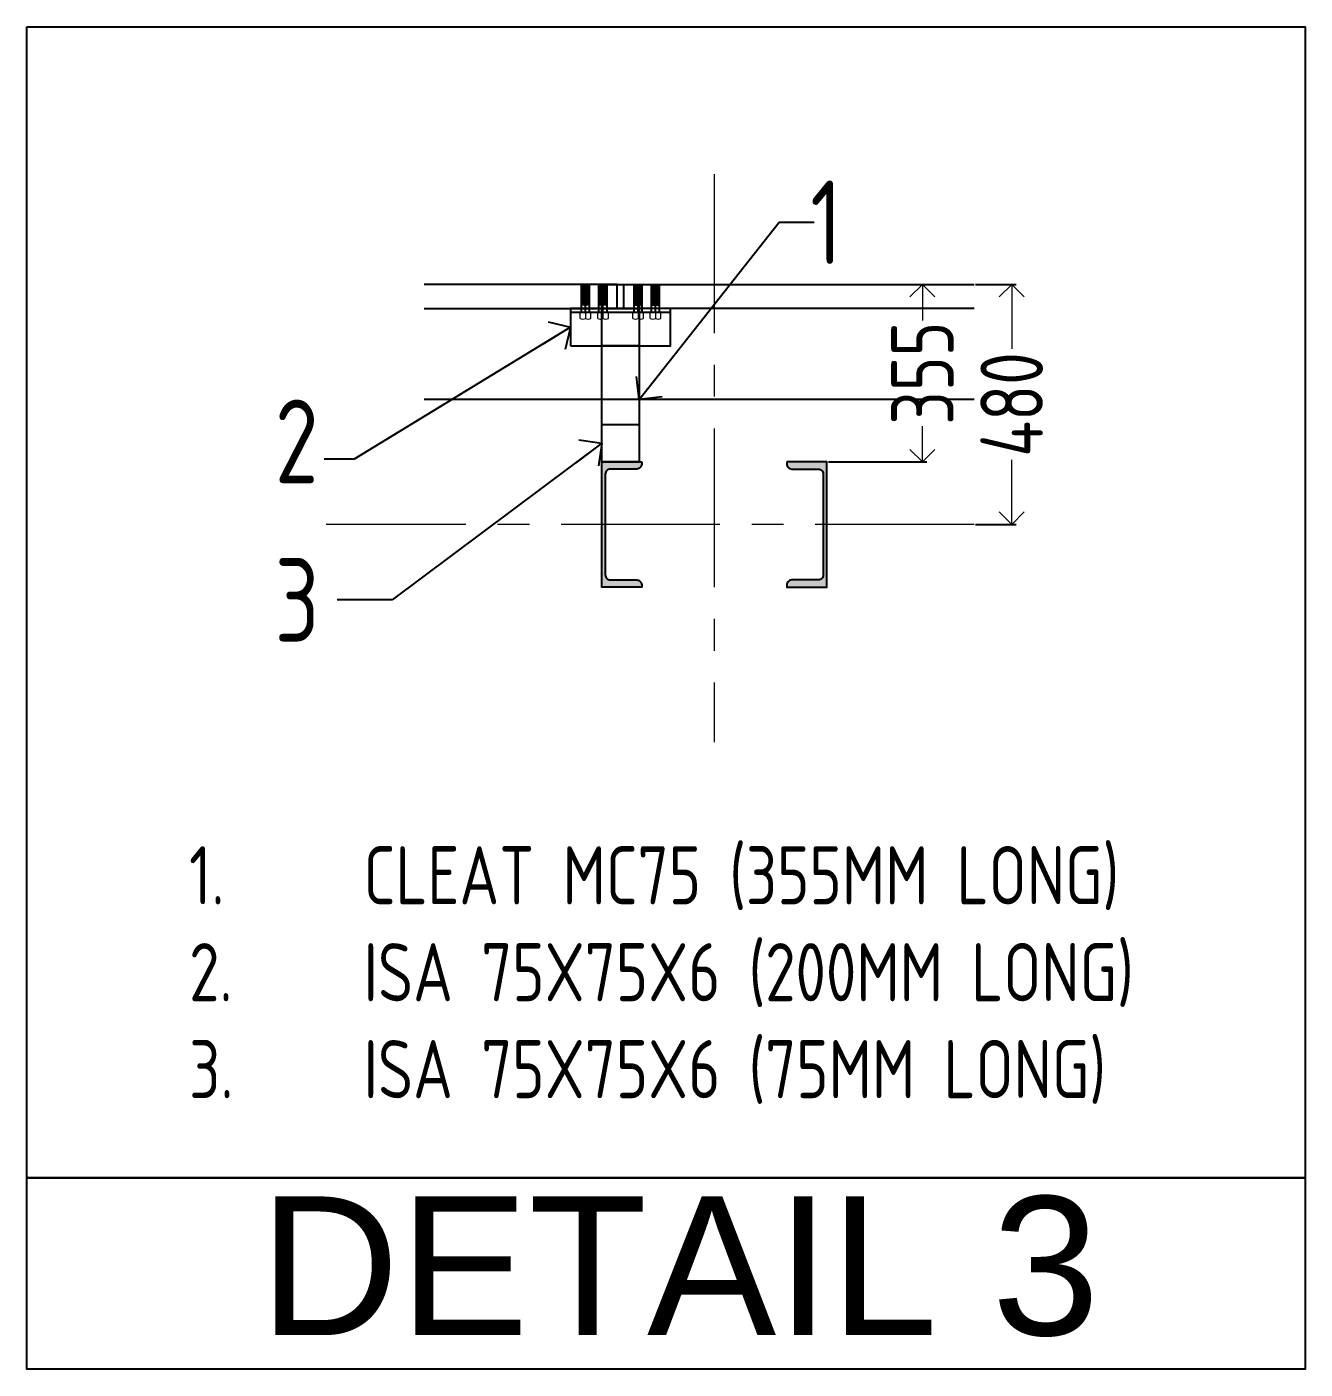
# Model space of a CAD drawing. Header units: millimetres. Extents: x 3470347 to 5996549, y -3470518 to 17149644.
# Drawn here: x 4869107 to 4878308, y 6616842 to 6626504 of the extents above; entities that cross this region are included whole.
import ezdxf
from ezdxf.enums import TextEntityAlignment as Align

# ---------------------------------------------------------------- set-up
doc = ezdxf.new("R2010")
doc.units = ezdxf.units.MM
doc.header["$MEASUREMENT"] = 0
doc.header["$PDMODE"] = 35
doc.header["$PDSIZE"] = -5
doc.linetypes.add('CENTER', pattern=[50.8, 31.75, -6.35, 6.35, -6.35])
doc.layers.get('0').update_dxf_attribs({"linetype": 'CONTINUOUS', "lineweight": 25})
doc.layers.get('DEFPOINTS').update_dxf_attribs({"linetype": 'CONTINUOUS', "lineweight": 25})
for name, color, linetype, lineweight in [('CENTER', 8, 'CENTER', 0), ('channnel', 2, 'CONTINUOUS', 15), ('rDIMension', 1, 'CONTINUOUS', 18), ('rRCC 1', 3, 'CONTINUOUS', 25), ('rRCC 2', 40, 'CONTINUOUS', 15)]:
    doc.layers.add(name, color=color, linetype=linetype, lineweight=lineweight)
doc.layers.add('lintel', color=2, linetype='CONTINUOUS')
doc.styles.add('DIM', font='geniso.shx', dxfattribs={"width": 0.85})
doc.styles.add('PDF Arial', font='arial.ttf')
doc.dimstyles.new('ST-100', dxfattribs={"dimscale": 100, "dimtxt": 7, "dimasz": 5, "dimexe": 0.18, "dimexo": 0.0625, "dimgap": 0.2, "dimtad": 0, "dimdec": 0, "dimzin": 0, "dimdsep": 46, "dimtxsty": 'DIM', "dimblk": 'OPEN90', "dimcen": 0.09, "dimclrd": 256, "dimclrt": 7, "dimadec": 0, "dimazin": 0, "dimtfac": 1, "dimtdec": 0, "dimtofl": 0, "dimtmove": 0, "dimatfit": 3, "dimldrblk": 'OPEN90', "dimfxl": 1, "dimtolj": 1, "dimtzin": 0, "dimlwd": -1, "dimarcsym": 0})
doc.dimstyles.new('ST-50', dxfattribs={"dimscale": 100, "dimtxt": 2.5, "dimasz": 2, "dimexe": 0.18, "dimexo": 0.0625, "dimgap": 0.2, "dimtad": 0, "dimdec": 0, "dimlfac": 0.5, "dimzin": 0, "dimdsep": 46, "dimtxsty": 'DIM', "dimblk": 'OPEN90', "dimcen": 0.09, "dimclrd": 256, "dimclrt": 7, "dimadec": 0, "dimazin": 0, "dimtfac": 1, "dimtdec": 0, "dimtofl": 0, "dimtmove": 0, "dimatfit": 3, "dimldrblk": 'OPEN90', "dimfxl": 1, "dimtolj": 1, "dimtzin": 0, "dimlwd": -1, "dimarcsym": 0})

# ---------------------------------------------------------------- blocks, each defined once
blk = doc.blocks.new('_Open90')
at = {"color": 0, "linetype": 'ByBlock', "lineweight": -2}
for p, q in [((-0.5, 0.5), (0, 0)), ((0, 0), (-1, 0)), ((0, 0), (-0.5, -0.5))]:
    blk.add_line(p, q, dxfattribs=at)
blk = doc.blocks.new('*D1803')
at = {"layer": 'DEFPOINTS', "color": 0}
for p in [(4878748.1, 6632820.7), (4879130.3, 6632820.7), (4878748.1, 6632110.7)]:
    blk.add_point(p, dxfattribs=at)
at = {"layer": 'rDIMension', "color": 0, "lineweight": -2}
for p, q in [((4878754.4, 6632820.7), (4879148.3, 6632820.7)), ((4878754.4, 6632110.7), (4879148.3, 6632110.7))]:
    blk.add_line(p, q, dxfattribs=at)
at = {"layer": 'rDIMension'}
for p, q in [((4879130.3, 6632720.7), (4879130.3, 6632677)), ((4879130.3, 6632210.7), (4879130.3, 6632254.5))]:
    blk.add_line(p, q, dxfattribs=at)
at = {"layer": 'rDIMension', "xscale": 100, "yscale": 100, "zscale": 100}
for p, rotation in [((4879130.3, 6632820.7), 90), ((4879130.3, 6632110.7), 270)]:
    blk.add_blockref('_Open90', p, dxfattribs=dict(at, rotation=rotation))
at = {"layer": 'rDIMension', "color": 7, "insert": (4879130.3, 6632465.7), "char_height": 250, "attachment_point": 5, "rotation": 90, "style": 'DIM'}
blk.add_mtext('\\A1;355', dxfattribs=at)
blk = doc.blocks.new('*D1804')
at = {"layer": 'DEFPOINTS', "color": 0}
for p in [(4879336.7, 6632820.7), (4879336.7, 6631860.7), (4879487.3, 6631860.7)]:
    blk.add_point(p, dxfattribs=at)
at = {"layer": 'rDIMension', "color": 0, "lineweight": -2}
for p, q in [((4879343, 6632820.7), (4879505.3, 6632820.7)), ((4879343, 6631860.7), (4879505.3, 6631860.7))]:
    blk.add_line(p, q, dxfattribs=at)
at = {"layer": 'rDIMension'}
for p, q in [((4879487.3, 6632720.7), (4879487.3, 6632562.7)), ((4879487.3, 6631960.7), (4879487.3, 6632118.8))]:
    blk.add_line(p, q, dxfattribs=at)
at = {"layer": 'rDIMension', "xscale": 100, "yscale": 100, "zscale": 100}
for p, rotation in [((4879487.3, 6632820.7), 90), ((4879487.3, 6631860.7), 270)]:
    blk.add_blockref('_Open90', p, dxfattribs=dict(at, rotation=rotation))
at = {"layer": 'rDIMension', "color": 7, "insert": (4879487.3, 6632340.7), "char_height": 250, "attachment_point": 5, "rotation": 90, "style": 'DIM'}
blk.add_mtext('\\A1;480', dxfattribs=at)
blk = doc.blocks.new('56YHB5RNB')
at = {"transparency": 33554559}
h = blk.add_hatch(color=1, dxfattribs=at)
h.dxf.hatch_style = 1
h.paths.add_polyline_path([(4877848.1, 6632110.7), (4877848.1, 6631610.7), (4878008.1, 6631610.7), (4878008.1, 6631618.9, 0.414214), (4877988.1, 6631638.9), (4877882.3, 6631638.9, -0.414214), (4877862.3, 6631658.9), (4877862.3, 6632062.5, -0.414214), (4877882.3, 6632082.5), (4877988.1, 6632082.5, 0.414214), (4878008.1, 6632102.5), (4878008.1, 6632110.7)])
h = blk.add_hatch(color=1, dxfattribs=at)
h.dxf.hatch_style = 1
h.paths.add_polyline_path([(4878748.1, 6632110.7), (4878748.1, 6631610.7), (4878588.1, 6631610.7), (4878588.1, 6631618.9, -0.414214), (4878608.1, 6631638.9), (4878713.9, 6631638.9, 0.414214), (4878733.9, 6631658.9), (4878733.9, 6632062.5, 0.414214), (4878713.9, 6632082.5), (4878608.1, 6632082.5, -0.414214), (4878588.1, 6632102.5), (4878588.1, 6632110.7)])
at = {"color": 8, "linetype": 'ByBlock'}
for p, q in [((4877767.1, 6632708.7), (4877767.1, 6632820.7)), ((4877783.1, 6632708.7), (4877783.1, 6632820.7)), ((4877799.1, 6632708.7), (4877799.1, 6632820.7)), ((4877837.1, 6632708.7), (4877837.1, 6632820.7)), ((4877853.1, 6632708.7), (4877853.1, 6632820.7)), ((4877869.1, 6632708.7), (4877869.1, 6632820.7)), ((4877977.1, 6632708.7), (4877977.1, 6632820.7)), ((4877993.1, 6632708.7), (4877993.1, 6632820.7)), ((4878009.1, 6632708.7), (4878009.1, 6632820.7)), ((4878047.1, 6632708.7), (4878047.1, 6632820.7)), ((4878063.1, 6632708.7), (4878063.1, 6632820.7)), ((4878079.1, 6632708.7), (4878079.1, 6632820.7))]:
    blk.add_line(p, q, dxfattribs=at)
at = {"color": 2}
for p, q in [((4877909.8, 6632724.7), (4877909.8, 6632820.7)), ((4877909.8, 6632724.7), (4877909.8, 6632820.7)), ((4877936.5, 6632724.7), (4877936.5, 6632820.7)), ((4877936.5, 6632724.7), (4877936.5, 6632820.7))]:
    blk.add_line(p, q, dxfattribs=at)
at = {"color": 3}
blk.add_line((4878123.1, 6632708.7), (4877723.1, 6632708.7), dxfattribs=at)
at = {"color": 6, "linetype": 'ByBlock'}
for points in [[(4877138.1, 6632724.7), (4877909.8, 6632724.7), (4877909.8, 6632820.7), (4877138.1, 6632820.7)], [(4879336.7, 6632724.7), (4877936.5, 6632724.7), (4877936.5, 6632820.7), (4879336.7, 6632820.7)]]:
    blk.add_lwpolyline(points, dxfattribs=at)
at = {"color": 3}
for points in [[(4877723.1, 6632574.7), (4878123.1, 6632574.7), (4878123.1, 6632724.7), (4877723.1, 6632724.7)], [(4877998.1, 6632724.7), (4877998.1, 6632574.7), (4877848.1, 6632574.7), (4877848.1, 6632724.7)], [(4877998.1, 6632260.7), (4877998.1, 6632110.7), (4877848.1, 6632110.7), (4877848.1, 6632260.7)]]:
    blk.add_lwpolyline(points, close=True, dxfattribs=at)
at = {"color": 8}
blk.add_lwpolyline([(4879336.7, 6632360.7), (4877138.1, 6632360.7)], dxfattribs=at)
at = {"color": 1}
for points in [[(4878008.1, 6632110.7), (4878008.1, 6632102.5, -0.414214), (4877988.1, 6632082.5), (4877882.3, 6632082.5, 0.414214), (4877862.3, 6632062.5), (4877862.3, 6631658.9, 0.414214), (4877882.3, 6631638.9), (4877988.1, 6631638.9, -0.414214), (4878008.1, 6631618.9), (4878008.1, 6631610.7), (4877848.1, 6631610.7), (4877848.1, 6632110.7)], [(4878588.1, 6632110.7), (4878588.1, 6632102.5, 0.414214), (4878608.1, 6632082.5), (4878713.9, 6632082.5, -0.414214), (4878733.9, 6632062.5), (4878733.9, 6631658.9, -0.414214), (4878713.9, 6631638.9), (4878608.1, 6631638.9, 0.414214), (4878588.1, 6631618.9), (4878588.1, 6631610.7), (4878748.1, 6631610.7), (4878748.1, 6632110.7)]]:
    blk.add_lwpolyline(points, format="xyb", close=True, dxfattribs=at)
at = {"layer": 'CENTER', "color": 8, "ltscale": 20}
for p, q in [((4878298.1, 6633261), (4878298.1, 6630990.6)), ((4879336.7, 6631860.7), (4876745.8, 6631860.7))]:
    blk.add_line(p, q, dxfattribs=at)
at = {"layer": 'channnel', "color": 8, "linetype": 'ByBlock'}
for p, q in [((4877767.1, 6632708.7), (4877767.1, 6632820.7)), ((4877767.1, 6632820.7), (4877799.1, 6632820.7)), ((4877799.1, 6632708.7), (4877799.1, 6632820.7)), ((4877837.1, 6632708.7), (4877837.1, 6632820.7)), ((4877837.1, 6632820.7), (4877869.1, 6632820.7)), ((4877869.1, 6632708.7), (4877869.1, 6632820.7)), ((4877977.1, 6632708.7), (4877977.1, 6632820.7)), ((4878009.1, 6632820.7), (4877977.1, 6632820.7)), ((4878009.1, 6632708.7), (4878009.1, 6632820.7)), ((4878047.1, 6632708.7), (4878047.1, 6632820.7)), ((4878079.1, 6632820.7), (4878047.1, 6632820.7)), ((4878079.1, 6632708.7), (4878079.1, 6632820.7)), ((4877799.1, 6632737.5), (4877767.1, 6632737.5)), ((4877869.1, 6632737.5), (4877837.1, 6632737.5)), ((4877977.1, 6632737.5), (4878009.1, 6632737.5)), ((4878047.1, 6632737.5), (4878079.1, 6632737.5)), ((4877761.8, 6632708.7), (4877804.5, 6632708.7)), ((4877761.8, 6632684.1), (4877761.8, 6632708.7)), ((4877783.1, 6632708.7), (4877783.1, 6632684.1)), ((4877804.5, 6632684.1), (4877804.5, 6632708.7)), ((4877831.8, 6632708.7), (4877874.5, 6632708.7)), ((4877831.8, 6632684.1), (4877831.8, 6632708.7)), ((4877853.1, 6632708.7), (4877853.1, 6632684.1)), ((4877874.5, 6632684.1), (4877874.5, 6632708.7)), ((4878014.5, 6632708.7), (4877971.8, 6632708.7)), ((4877971.8, 6632684.1), (4877971.8, 6632708.7)), ((4877993.1, 6632708.7), (4877993.1, 6632684.1)), ((4878014.5, 6632684.1), (4878014.5, 6632708.7)), ((4878084.5, 6632708.7), (4878041.8, 6632708.7)), ((4878041.8, 6632684.1), (4878041.8, 6632708.7)), ((4878063.1, 6632708.7), (4878063.1, 6632684.1)), ((4878084.5, 6632684.1), (4878084.5, 6632708.7))]:
    blk.add_line(p, q, dxfattribs=at)
at = {"layer": 'channnel', "color": 8, "linetype": 'Continuous'}
for p, q in [((4877798, 6632803.1), (4877767.1, 6632817.5)), ((4877798, 6632797), (4877767.1, 6632811.4)), ((4877799.1, 6632790.4), (4877767.1, 6632805.3)), ((4877799.1, 6632784.3), (4877767.1, 6632799.2)), ((4877799.1, 6632778.3), (4877767.1, 6632793.2)), ((4877799.1, 6632772.2), (4877767.1, 6632787.1)), ((4877799.1, 6632766.1), (4877767.1, 6632781)), ((4877799.1, 6632805.6), (4877768.3, 6632819.9)), ((4877799.1, 6632799.5), (4877768.3, 6632813.9)), ((4877799.1, 6632793.4), (4877768.3, 6632807.8)), ((4877798, 6632787.9), (4877768.3, 6632801.7)), ((4877798, 6632781.8), (4877768.3, 6632795.7)), ((4877798, 6632775.8), (4877768.3, 6632789.6)), ((4877798, 6632769.7), (4877768.3, 6632783.5)), ((4877798, 6632763.6), (4877768.3, 6632777.5)), ((4877798, 6632809.1), (4877773.1, 6632820.7)), ((4877799.1, 6632811.6), (4877779.6, 6632820.7)), ((4877798, 6632815.2), (4877786.1, 6632820.7)), ((4877799.1, 6632817.7), (4877792.6, 6632820.7)), ((4877868, 6632803.1), (4877837.1, 6632817.5)), ((4877868, 6632797), (4877837.1, 6632811.4)), ((4877869.1, 6632790.4), (4877837.1, 6632805.3)), ((4877869.1, 6632784.3), (4877837.1, 6632799.2)), ((4877869.1, 6632778.3), (4877837.1, 6632793.2)), ((4877869.1, 6632772.2), (4877837.1, 6632787.1)), ((4877869.1, 6632766.1), (4877837.1, 6632781)), ((4877869.1, 6632805.6), (4877838.3, 6632819.9)), ((4877869.1, 6632799.5), (4877838.3, 6632813.9)), ((4877869.1, 6632793.4), (4877838.3, 6632807.8)), ((4877868, 6632787.9), (4877838.3, 6632801.7)), ((4877868, 6632781.8), (4877838.3, 6632795.7)), ((4877868, 6632775.8), (4877838.3, 6632789.6)), ((4877868, 6632769.7), (4877838.3, 6632783.5)), ((4877868, 6632763.6), (4877838.3, 6632777.5)), ((4877868, 6632809.1), (4877843.1, 6632820.7)), ((4877869.1, 6632811.6), (4877849.6, 6632820.7)), ((4877868, 6632815.2), (4877856.1, 6632820.7)), ((4877869.1, 6632817.7), (4877862.6, 6632820.7)), ((4877977.1, 6632817.7), (4877983.6, 6632820.7)), ((4877977.1, 6632811.6), (4877996.6, 6632820.7)), ((4877977.1, 6632805.6), (4878008, 6632819.9)), ((4877977.1, 6632799.5), (4878008, 6632813.9)), ((4877977.1, 6632793.4), (4878008, 6632807.8)), ((4877977.1, 6632790.4), (4878009.1, 6632805.3)), ((4877977.1, 6632784.3), (4878009.1, 6632799.2)), ((4877977.1, 6632778.3), (4878009.1, 6632793.2)), ((4877977.1, 6632772.2), (4878009.1, 6632787.1)), ((4877977.1, 6632766.1), (4878009.1, 6632781)), ((4877978.3, 6632815.2), (4877990.1, 6632820.7)), ((4877978.3, 6632809.1), (4878003.2, 6632820.7)), ((4877978.3, 6632803.1), (4878009.1, 6632817.5)), ((4877978.3, 6632797), (4878009.1, 6632811.4)), ((4877978.3, 6632787.9), (4878008, 6632801.7)), ((4877978.3, 6632781.8), (4878008, 6632795.7)), ((4877978.3, 6632775.8), (4878008, 6632789.6)), ((4877978.3, 6632769.7), (4878008, 6632783.5)), ((4877978.3, 6632763.6), (4878008, 6632777.5)), ((4878047.1, 6632817.7), (4878053.6, 6632820.7)), ((4878047.1, 6632811.6), (4878066.6, 6632820.7)), ((4878047.1, 6632805.6), (4878078, 6632819.9)), ((4878047.1, 6632799.5), (4878078, 6632813.9)), ((4878047.1, 6632793.4), (4878078, 6632807.8)), ((4878047.1, 6632790.4), (4878079.1, 6632805.3)), ((4878047.1, 6632784.3), (4878079.1, 6632799.2)), ((4878047.1, 6632778.3), (4878079.1, 6632793.2)), ((4878047.1, 6632772.2), (4878079.1, 6632787.1)), ((4878047.1, 6632766.1), (4878079.1, 6632781)), ((4878048.3, 6632815.2), (4878060.1, 6632820.7)), ((4878048.3, 6632809.1), (4878073.2, 6632820.7)), ((4878048.3, 6632803.1), (4878079.1, 6632817.5)), ((4878048.3, 6632797), (4878079.1, 6632811.4)), ((4878048.3, 6632787.9), (4878078, 6632801.7)), ((4878048.3, 6632781.8), (4878078, 6632795.7)), ((4878048.3, 6632775.8), (4878078, 6632789.6)), ((4878048.3, 6632769.7), (4878078, 6632783.5)), ((4878048.3, 6632763.6), (4878078, 6632777.5)), ((4877799.1, 6632761), (4877767.1, 6632775.9)), ((4877799.1, 6632760.1), (4877767.1, 6632775)), ((4877799.1, 6632773.1), (4877767.1, 6632774.7)), ((4877799.1, 6632771.9), (4877767.1, 6632762.8)), ((4877799.1, 6632754.9), (4877767.1, 6632769.8)), ((4877799.1, 6632754), (4877767.1, 6632768.9)), ((4877799.1, 6632767), (4877767.1, 6632758)), ((4877767.6, 6632766.6), (4877767.1, 6632766.8)), ((4877799.1, 6632748.8), (4877767.1, 6632763.8)), ((4877767.6, 6632760.5), (4877767.1, 6632760.7)), ((4877799.1, 6632742.8), (4877767.1, 6632757.7)), ((4877799.1, 6632755.2), (4877767.1, 6632756.8)), ((4877767.6, 6632754.4), (4877767.1, 6632754.7)), ((4877797.3, 6632737.5), (4877767.1, 6632751.6)), ((4877767.6, 6632748.4), (4877767.1, 6632748.6)), ((4877784.3, 6632737.5), (4877767.1, 6632745.6)), ((4877767.6, 6632742.3), (4877767.1, 6632742.5)), ((4877771.3, 6632737.5), (4877767.1, 6632739.5)), ((4877767.6, 6632736.2), (4877767.1, 6632736.4)), ((4877798, 6632775.5), (4877768.3, 6632765.3)), ((4877798, 6632758.5), (4877768.3, 6632772.3)), ((4877798, 6632757.6), (4877768.3, 6632771.4)), ((4877798, 6632770.6), (4877768.3, 6632771.1)), ((4877798, 6632752.4), (4877768.3, 6632766.3)), ((4877798, 6632764.5), (4877768.3, 6632754.4)), ((4877798, 6632746.3), (4877768.3, 6632760.2)), ((4877798, 6632758.8), (4877768.3, 6632759.3)), ((4877798, 6632740.3), (4877768.3, 6632754.1)), ((4877798, 6632752.7), (4877768.3, 6632753.2)), ((4877790.8, 6632737.5), (4877768.3, 6632748)), ((4877777.8, 6632737.5), (4877768.3, 6632742)), ((4877869.1, 6632761), (4877837.1, 6632775.9)), ((4877869.1, 6632760.1), (4877837.1, 6632775)), ((4877869.1, 6632773.1), (4877837.1, 6632774.7)), ((4877869.1, 6632771.9), (4877837.1, 6632762.8)), ((4877869.1, 6632754.9), (4877837.1, 6632769.8)), ((4877869.1, 6632754), (4877837.1, 6632768.9)), ((4877869.1, 6632767), (4877837.1, 6632758)), ((4877837.6, 6632766.6), (4877837.1, 6632766.8)), ((4877869.1, 6632748.8), (4877837.1, 6632763.8)), ((4877837.6, 6632760.5), (4877837.1, 6632760.7)), ((4877869.1, 6632742.8), (4877837.1, 6632757.7)), ((4877869.1, 6632755.2), (4877837.1, 6632756.8)), ((4877837.6, 6632754.4), (4877837.1, 6632754.7)), ((4877867.3, 6632737.5), (4877837.1, 6632751.6)), ((4877837.6, 6632748.4), (4877837.1, 6632748.6)), ((4877854.3, 6632737.5), (4877837.1, 6632745.6)), ((4877837.6, 6632742.3), (4877837.1, 6632742.5)), ((4877841.3, 6632737.5), (4877837.1, 6632739.5)), ((4877837.6, 6632736.2), (4877837.1, 6632736.4)), ((4877868, 6632775.5), (4877838.3, 6632765.3)), ((4877868, 6632758.5), (4877838.3, 6632772.3)), ((4877868, 6632757.6), (4877838.3, 6632771.4)), ((4877868, 6632770.6), (4877838.3, 6632771.1)), ((4877868, 6632752.4), (4877838.3, 6632766.3)), ((4877868, 6632764.5), (4877838.3, 6632754.4)), ((4877868, 6632746.3), (4877838.3, 6632760.2)), ((4877868, 6632758.8), (4877838.3, 6632759.3)), ((4877868, 6632740.3), (4877838.3, 6632754.1)), ((4877868, 6632752.7), (4877838.3, 6632753.2)), ((4877860.8, 6632737.5), (4877838.3, 6632748)), ((4877847.8, 6632737.5), (4877838.3, 6632742)), ((4877977.1, 6632761), (4878009.1, 6632775.9)), ((4877977.1, 6632760.1), (4878009.1, 6632775)), ((4877977.1, 6632773.1), (4878009.1, 6632774.7)), ((4877977.1, 6632771.9), (4878009.1, 6632762.8)), ((4877977.1, 6632754.9), (4878009.1, 6632769.8)), ((4877977.1, 6632754), (4878009.1, 6632768.9)), ((4877977.1, 6632767), (4878009.1, 6632758)), ((4877977.1, 6632748.8), (4878009.1, 6632763.8)), ((4877977.1, 6632742.8), (4878009.1, 6632757.7)), ((4877977.1, 6632755.2), (4878009.1, 6632756.8)), ((4877978.3, 6632775.5), (4878008, 6632765.3)), ((4877978.3, 6632758.5), (4878008, 6632772.3)), ((4877978.3, 6632757.6), (4878008, 6632771.4)), ((4877978.3, 6632770.6), (4878008, 6632771.1)), ((4877978.3, 6632752.4), (4878008, 6632766.3)), ((4877978.3, 6632764.5), (4878008, 6632754.4)), ((4877978.3, 6632746.3), (4878008, 6632760.2)), ((4877978.3, 6632758.8), (4878008, 6632759.3)), ((4877978.3, 6632740.3), (4878008, 6632754.1)), ((4877978.3, 6632752.7), (4878008, 6632753.2)), ((4877978.9, 6632737.5), (4878009.1, 6632751.6)), ((4877985.4, 6632737.5), (4878008, 6632748)), ((4877991.9, 6632737.5), (4878009.1, 6632745.6)), ((4877998.4, 6632737.5), (4878008, 6632742)), ((4878004.9, 6632737.5), (4878009.1, 6632739.5)), ((4878008.6, 6632766.6), (4878009.1, 6632766.8)), ((4878008.6, 6632760.5), (4878009.1, 6632760.7)), ((4878008.6, 6632754.4), (4878009.1, 6632754.7)), ((4878008.6, 6632748.4), (4878009.1, 6632748.6)), ((4878008.6, 6632742.3), (4878009.1, 6632742.5)), ((4878008.6, 6632736.2), (4878009.1, 6632736.4)), ((4878047.1, 6632761), (4878079.1, 6632775.9)), ((4878047.1, 6632760.1), (4878079.1, 6632775)), ((4878047.1, 6632773.1), (4878079.1, 6632774.7)), ((4878047.1, 6632771.9), (4878079.1, 6632762.8)), ((4878047.1, 6632754.9), (4878079.1, 6632769.8)), ((4878047.1, 6632754), (4878079.1, 6632768.9)), ((4878047.1, 6632767), (4878079.1, 6632758)), ((4878047.1, 6632748.8), (4878079.1, 6632763.8)), ((4878047.1, 6632742.8), (4878079.1, 6632757.7)), ((4878047.1, 6632755.2), (4878079.1, 6632756.8)), ((4878048.3, 6632775.5), (4878078, 6632765.3)), ((4878048.3, 6632758.5), (4878078, 6632772.3)), ((4878048.3, 6632757.6), (4878078, 6632771.4)), ((4878048.3, 6632770.6), (4878078, 6632771.1)), ((4878048.3, 6632752.4), (4878078, 6632766.3)), ((4878048.3, 6632764.5), (4878078, 6632754.4)), ((4878048.3, 6632746.3), (4878078, 6632760.2)), ((4878048.3, 6632758.8), (4878078, 6632759.3)), ((4878048.3, 6632740.3), (4878078, 6632754.1)), ((4878048.3, 6632752.7), (4878078, 6632753.2)), ((4878048.9, 6632737.5), (4878079.1, 6632751.6)), ((4878055.4, 6632737.5), (4878078, 6632748)), ((4878061.9, 6632737.5), (4878079.1, 6632745.6)), ((4878068.4, 6632737.5), (4878078, 6632742)), ((4878074.9, 6632737.5), (4878079.1, 6632739.5)), ((4878078.6, 6632766.6), (4878079.1, 6632766.8)), ((4878078.6, 6632760.5), (4878079.1, 6632760.7)), ((4878078.6, 6632754.4), (4878079.1, 6632754.7)), ((4878078.6, 6632748.4), (4878079.1, 6632748.6)), ((4878078.6, 6632742.3), (4878079.1, 6632742.5)), ((4878078.6, 6632736.2), (4878079.1, 6632736.4))]:
    blk.add_line(p, q, dxfattribs=at)
for centre, radius, start, end in [((4877767.7, 6632818.7), 1.38, 65, 245), ((4877767.7, 6632812.6), 1.38, 65, 245), ((4877767.7, 6632806.6), 1.38, 65, 245), ((4877767.7, 6632800.5), 1.38, 65, 245), ((4877767.7, 6632794.4), 1.38, 65, 245), ((4877767.7, 6632788.4), 1.38, 65, 245), ((4877767.7, 6632782.3), 1.38, 65, 245), ((4877767.7, 6632776.2), 1.37, 65, 245), ((4877798.6, 6632816.5), 1.38, 245, 65), ((4877798.6, 6632810.4), 1.37, 245, 65), ((4877798.6, 6632804.3), 1.38, 245, 65), ((4877798.6, 6632798.3), 1.38, 245, 65), ((4877798.6, 6632789.1), 1.38, 245, 65), ((4877798.6, 6632783.1), 1.38, 245, 65), ((4877798.6, 6632777), 1.37, 245, 65), ((4877837.7, 6632818.7), 1.38, 65, 245), ((4877837.7, 6632812.6), 1.38, 65, 245), ((4877837.7, 6632806.6), 1.38, 65, 245), ((4877837.7, 6632800.5), 1.38, 65, 245), ((4877837.7, 6632794.4), 1.38, 65, 245), ((4877837.7, 6632788.4), 1.38, 65, 245), ((4877837.7, 6632782.3), 1.38, 65, 245), ((4877837.7, 6632776.2), 1.37, 65, 245), ((4877868.6, 6632816.5), 1.38, 245, 65), ((4877868.6, 6632810.4), 1.37, 245, 65), ((4877868.6, 6632804.3), 1.38, 245, 65), ((4877868.6, 6632798.3), 1.38, 245, 65), ((4877868.6, 6632789.1), 1.38, 245, 65), ((4877868.6, 6632783.1), 1.38, 245, 65), ((4877868.6, 6632777), 1.37, 245, 65), ((4877977.7, 6632816.5), 1.38, 115, 295), ((4877977.7, 6632810.4), 1.37, 115, 295), ((4877977.7, 6632804.3), 1.38, 115, 295), ((4877977.7, 6632798.3), 1.38, 115, 295), ((4877977.7, 6632789.1), 1.38, 115, 295), ((4877977.7, 6632783.1), 1.38, 115, 295), ((4877977.7, 6632777), 1.37, 115, 295), ((4878008.6, 6632818.7), 1.38, 295, 115), ((4878008.6, 6632812.6), 1.38, 295, 115), ((4878008.6, 6632806.6), 1.38, 295, 115), ((4878008.6, 6632800.5), 1.38, 295, 115), ((4878008.6, 6632794.4), 1.38, 295, 115), ((4878008.6, 6632788.4), 1.38, 295, 115), ((4878008.6, 6632782.3), 1.38, 295, 115), ((4878008.6, 6632776.2), 1.37, 295, 115), ((4878047.7, 6632816.5), 1.38, 115, 295), ((4878047.7, 6632810.4), 1.37, 115, 295), ((4878047.7, 6632804.3), 1.38, 115, 295), ((4878047.7, 6632798.3), 1.38, 115, 295), ((4878047.7, 6632789.1), 1.38, 115, 295), ((4878047.7, 6632783.1), 1.38, 115, 295), ((4878047.7, 6632777), 1.37, 115, 295), ((4878078.6, 6632818.7), 1.38, 295, 115), ((4878078.6, 6632812.6), 1.38, 295, 115), ((4878078.6, 6632806.6), 1.38, 295, 115), ((4878078.6, 6632800.5), 1.38, 295, 115), ((4878078.6, 6632794.4), 1.38, 295, 115), ((4878078.6, 6632788.4), 1.38, 295, 115), ((4878078.6, 6632782.3), 1.38, 295, 115), ((4878078.6, 6632776.2), 1.37, 295, 115), ((4877767.7, 6632771.1), 1.38, 65, 245), ((4877767.7, 6632770.2), 1.38, 65, 245), ((4877782.8, 6632763.2), 16.6, 151.4339, 198.4716), ((4877767.7, 6632765), 1.38, 65, 245), ((4877767.7, 6632764.1), 1.38, 65, 245), ((4877767.7, 6632758.9), 1.38, 65, 245), ((4877767.7, 6632758), 1.38, 65, 245), ((4877767.7, 6632752.9), 1.38, 65, 245), ((4877767.7, 6632746.8), 1.38, 65, 245), ((4877767.7, 6632740.7), 1.38, 65, 245), ((4877726.3, 6632762.9), 42.9, 348.5413, 17.6448), ((4877726.3, 6632761.7), 42.9, 348.5413, 17.6448), ((4877840, 6632767), 42.9, 168.5413, 197.6448), ((4877798.6, 6632771.9), 1.37, 245, 65), ((4877798.6, 6632770.9), 1.38, 245, 65), ((4877783.4, 6632766.7), 16.6, 331.4339, 18.4716), ((4877798.6, 6632765.8), 1.37, 245, 65), ((4877798.6, 6632764.9), 1.38, 245, 65), ((4877798.6, 6632759.7), 1.37, 245, 65), ((4877798.6, 6632758.8), 1.37, 245, 65), ((4877798.6, 6632753.9), 1.38, 245, 65), ((4877798.6, 6632753.7), 1.37, 245, 65), ((4877798.6, 6632747.6), 1.37, 245, 65), ((4877798.6, 6632741.5), 1.37, 245, 65), ((4877837.7, 6632771.1), 1.38, 65, 245), ((4877837.7, 6632770.2), 1.38, 65, 245), ((4877852.8, 6632763.2), 16.6, 151.4339, 198.4716), ((4877837.7, 6632765), 1.38, 65, 245), ((4877837.7, 6632764.1), 1.38, 65, 245), ((4877837.7, 6632758.9), 1.38, 65, 245), ((4877837.7, 6632758), 1.38, 65, 245), ((4877837.7, 6632752.9), 1.38, 65, 245), ((4877837.7, 6632746.8), 1.38, 65, 245), ((4877837.7, 6632740.7), 1.38, 65, 245), ((4877796.3, 6632762.9), 42.9, 348.5413, 17.6448), ((4877796.3, 6632761.7), 42.9, 348.5413, 17.6448), ((4877910, 6632767), 42.9, 168.5413, 197.6448), ((4877868.6, 6632771.9), 1.37, 245, 65), ((4877868.6, 6632770.9), 1.38, 245, 65), ((4877853.4, 6632766.7), 16.6, 331.4339, 18.4716), ((4877868.6, 6632765.8), 1.37, 245, 65), ((4877868.6, 6632764.9), 1.38, 245, 65), ((4877868.6, 6632759.7), 1.37, 245, 65), ((4877868.6, 6632758.8), 1.37, 245, 65), ((4877868.6, 6632753.9), 1.38, 245, 65), ((4877868.6, 6632753.7), 1.37, 245, 65), ((4877868.6, 6632747.6), 1.37, 245, 65), ((4877868.6, 6632741.5), 1.37, 245, 65), ((4877977.7, 6632771.9), 1.37, 115, 295), ((4877977.7, 6632770.9), 1.38, 115, 295), ((4877992.8, 6632766.7), 16.6, 161.5284, 208.5661), ((4877977.7, 6632765.8), 1.37, 115, 295), ((4877977.7, 6632764.9), 1.38, 115, 295), ((4877977.7, 6632759.7), 1.37, 115, 295), ((4877977.7, 6632758.8), 1.37, 115, 295), ((4877977.7, 6632753.9), 1.38, 115, 295), ((4877977.7, 6632753.7), 1.37, 115, 295), ((4877977.7, 6632747.6), 1.37, 115, 295), ((4877977.7, 6632741.5), 1.37, 115, 295), ((4877936.3, 6632767), 42.9, 342.3552, 11.4587), ((4878050, 6632762.9), 42.9, 162.3552, 191.4587), ((4878050, 6632761.7), 42.9, 162.3552, 191.4587), ((4878008.6, 6632771.1), 1.38, 295, 115), ((4878008.6, 6632770.2), 1.38, 295, 115), ((4877993.4, 6632763.2), 16.6, 341.5284, 28.5661), ((4878008.6, 6632765), 1.38, 295, 115), ((4878008.6, 6632764.1), 1.38, 295, 115), ((4878008.6, 6632758.9), 1.38, 295, 115), ((4878008.6, 6632758), 1.38, 295, 115), ((4878008.6, 6632752.9), 1.38, 295, 115), ((4878008.6, 6632746.8), 1.38, 295, 115), ((4878008.6, 6632740.7), 1.38, 295, 115), ((4878047.7, 6632771.9), 1.37, 115, 295), ((4878047.7, 6632770.9), 1.38, 115, 295), ((4878062.8, 6632766.7), 16.6, 161.5284, 208.5661), ((4878047.7, 6632765.8), 1.37, 115, 295), ((4878047.7, 6632764.9), 1.38, 115, 295), ((4878047.7, 6632759.7), 1.37, 115, 295), ((4878047.7, 6632758.8), 1.37, 115, 295), ((4878047.7, 6632753.9), 1.38, 115, 295), ((4878047.7, 6632753.7), 1.37, 115, 295), ((4878047.7, 6632747.6), 1.37, 115, 295), ((4878047.7, 6632741.5), 1.37, 115, 295), ((4878006.3, 6632767), 42.9, 342.3552, 11.4587), ((4878120, 6632762.9), 42.9, 162.3552, 191.4587), ((4878120, 6632761.7), 42.9, 162.3552, 191.4587), ((4878078.6, 6632771.1), 1.38, 295, 115), ((4878078.6, 6632770.2), 1.38, 295, 115), ((4878063.4, 6632763.2), 16.6, 341.5284, 28.5661), ((4878078.6, 6632765), 1.38, 295, 115), ((4878078.6, 6632764.1), 1.38, 295, 115), ((4878078.6, 6632758.9), 1.38, 295, 115), ((4878078.6, 6632758), 1.38, 295, 115), ((4878078.6, 6632752.9), 1.38, 295, 115), ((4878078.6, 6632746.8), 1.38, 295, 115), ((4878078.6, 6632740.7), 1.38, 295, 115)]:
    blk.add_arc(centre, radius, start, end, dxfattribs=at)
at = {"layer": 'channnel', "color": 8, "linetype": 'ByBlock'}
for centre in [(4877772.5, 6632711.2), (4877793.8, 6632711.2), (4877842.5, 6632711.2), (4877863.8, 6632711.2), (4877982.5, 6632711.2), (4878003.8, 6632711.2), (4878052.5, 6632711.2), (4878073.8, 6632711.2)]:
    blk.add_arc(centre, 29.1, 248.4984, 291.5016, dxfattribs=at)
at = {"layer": 'lintel', "color": 1, "linetype": 'ByBlock', "elevation": 0}
for points in [[(4875549.4, 6633850.8), (4880660.6, 6633850.8), (4880660.6, 6629248), (4875549.4, 6629248)], [(4875549.4, 6629248), (4880660.6, 6629248), (4880660.6, 6628482.8), (4875549.4, 6628482.8)]]:
    blk.add_lwpolyline(points, close=True, dxfattribs=at)
at = {"layer": 'lintel', "color": 5, "linetype": 'ByBlock'}
blk.add_lwpolyline([(4877848.1, 6632820.7), (4877998.1, 6632820.7), (4877998.1, 6632110.7), (4877848.1, 6632110.7), (4877848.1, 6632820.7)], dxfattribs=at)
at = {"layer": 'rRCC 1', "color": 7, "style": 'DIM'}
for s, insert, char_height, attachment_point in [('\\A1;1', (4878681.9, 6633069.1), 334.68, 4), ('\\A1;2', (4876715.6, 6632192.8), 334.68, 6), ('\\A1;3', (4876719.9, 6631558.8), 334.68, 6), ('\\pxi-3,l5,t5;\\A1;1.^ICLEAT MC75 (355MM LONG)\\P2.^IISA 75X75X6 (200MM LONG)\\P3.^IISA 75X75X6 (75MM LONG)', (4875733.3, 6630058.8, 0), 232.513, 4)]:
    blk.add_mtext(s, dxfattribs=dict(at, insert=insert, char_height=char_height, attachment_point=attachment_point))
at = {"layer": 'rRCC 2', "style": 'PDF Arial'}
blk.add_text('DETAIL 3', height=554.86, dxfattribs=at).set_placement((4878158.7, 6628896.3, 0), align=Align.MIDDLE_CENTER)
at = {"layer": 'rDIMension', "color": 1}
for base, p1, p2, picture, middle in [((4879130.3, 6632820.7), (4878748.1, 6632110.7), (4878748.1, 6632820.7), '*D1803', (4879130.3, 6632465.7)), ((4879487.3, 6631860.7), (4879336.7, 6632820.7), (4879336.7, 6631860.7), '*D1804', (4879487.3, 6632340.7))]:
    dim = blk.add_linear_dim(base=base, p1=p1, p2=p2, angle=90, dimstyle='ST-50', override={"dimasz": 1, "dimblk": 'Open90'}, dxfattribs=at)
    dim.commit()
    dim.dimension.update_dxf_attribs({"geometry": picture, "text_midpoint": middle})
at = {"layer": 'rRCC 1'}
for points in [[(4877998.1, 6632360.7), (4878557.3, 6633069.1), (4878696.9, 6633069.1)], [(4877723.1, 6632649.7), (4876857.8, 6632121.8), (4876738.8, 6632121.8)], [(4877848.1, 6632185.7), (4877010.1, 6631558.8), (4876790.4, 6631558.8)]]:
    blk.add_leader(points, dimstyle='ST-100', override={"dimasz": 1.3}, dxfattribs=at)

msp = doc.modelspace()

# ---------------------------------------------------------------- block references
at = {"xscale": 1.8, "yscale": 1.8, "zscale": 1.8}
msp.add_blockref('56YHB5RNB', (-3906881.49, -5314427.32, 0), dxfattribs=at)

doc.saveas('drawing.dxf')
